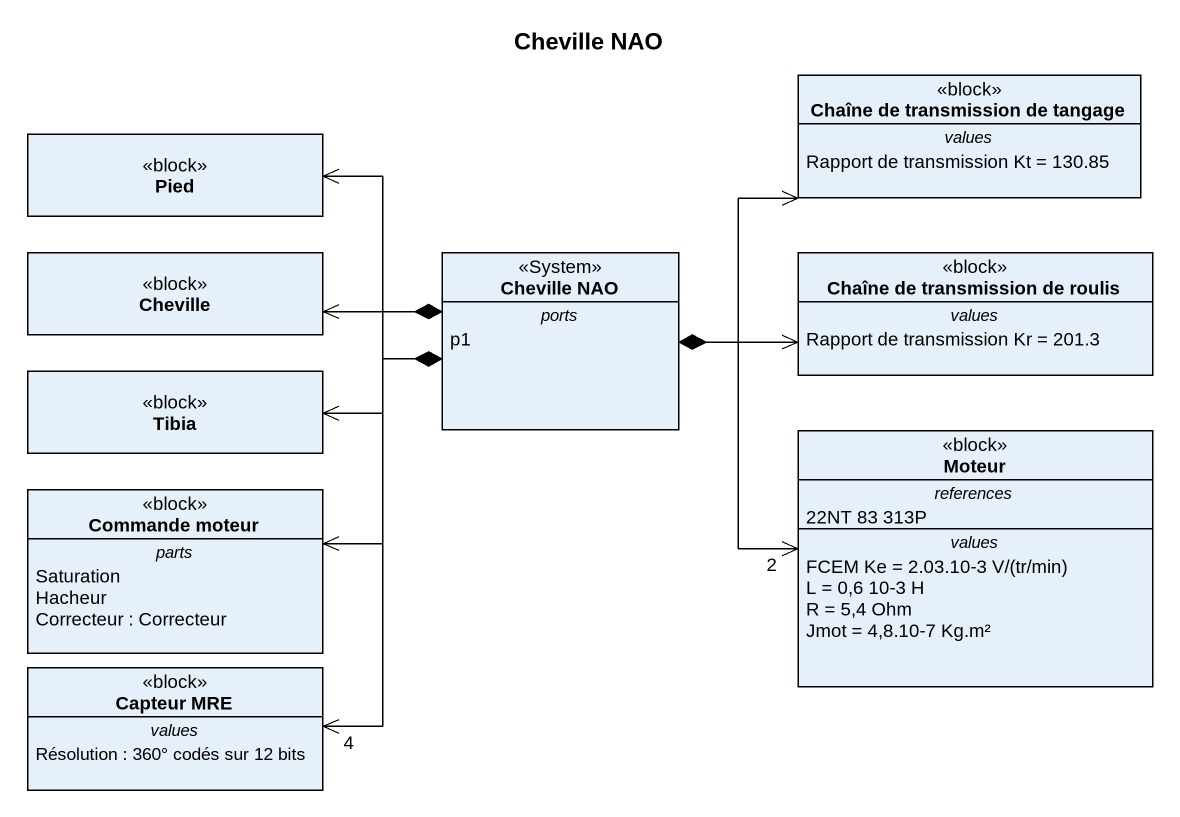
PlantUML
@startuml
title Cheville NAO
hide circle
hide empty members
class "Chaîne de transmission de tangage" as Chaîne_de_transmission_de <<block>> {
  -- values --
  Rapport de transmission Kt = 130.85
}
class Pied <<block>>
class Cheville <<block>>
class "Cheville NAO" as Cheville_NAO <<System>> {
  -- ports --
  p1
}
class "Chaîne de transmission de roulis" as Chaîne_de_transmission_de_2 <<block>> {
  -- values --
  Rapport de transmission Kr = 201.3
}
class Tibia <<block>>
class Moteur <<block>> {
  -- references --
  22NT 83 313P
  -- values --
  {field} FCEM Ke = 2.03.10-3 V/(tr/min)
  L = 0,6 10-3 H
  R = 5,4 Ohm
  Jmot = 4,8.10-7 Kg.m²
}
class "Commande moteur" as Commande_moteur <<block>> {
  -- parts --
  Saturation
  Hacheur
  Correcteur : Correcteur
}
class "Capteur MRE" as Capteur_MRE <<block>> {
  -- values --
  Résolution : 360° codés sur 12 bits
}
Cheville_NAO *-right-> Chaîne_de_transmission_de
Cheville_NAO *-left-> Pied
Cheville_NAO *-left-> Cheville
Cheville_NAO *-right-> Chaîne_de_transmission_de_2
Cheville_NAO *-left-> Tibia
Cheville_NAO *-right-> "2" Moteur
Cheville_NAO *-left-> Commande_moteur
Cheville_NAO *--> "4" Capteur_MRE
@enduml
